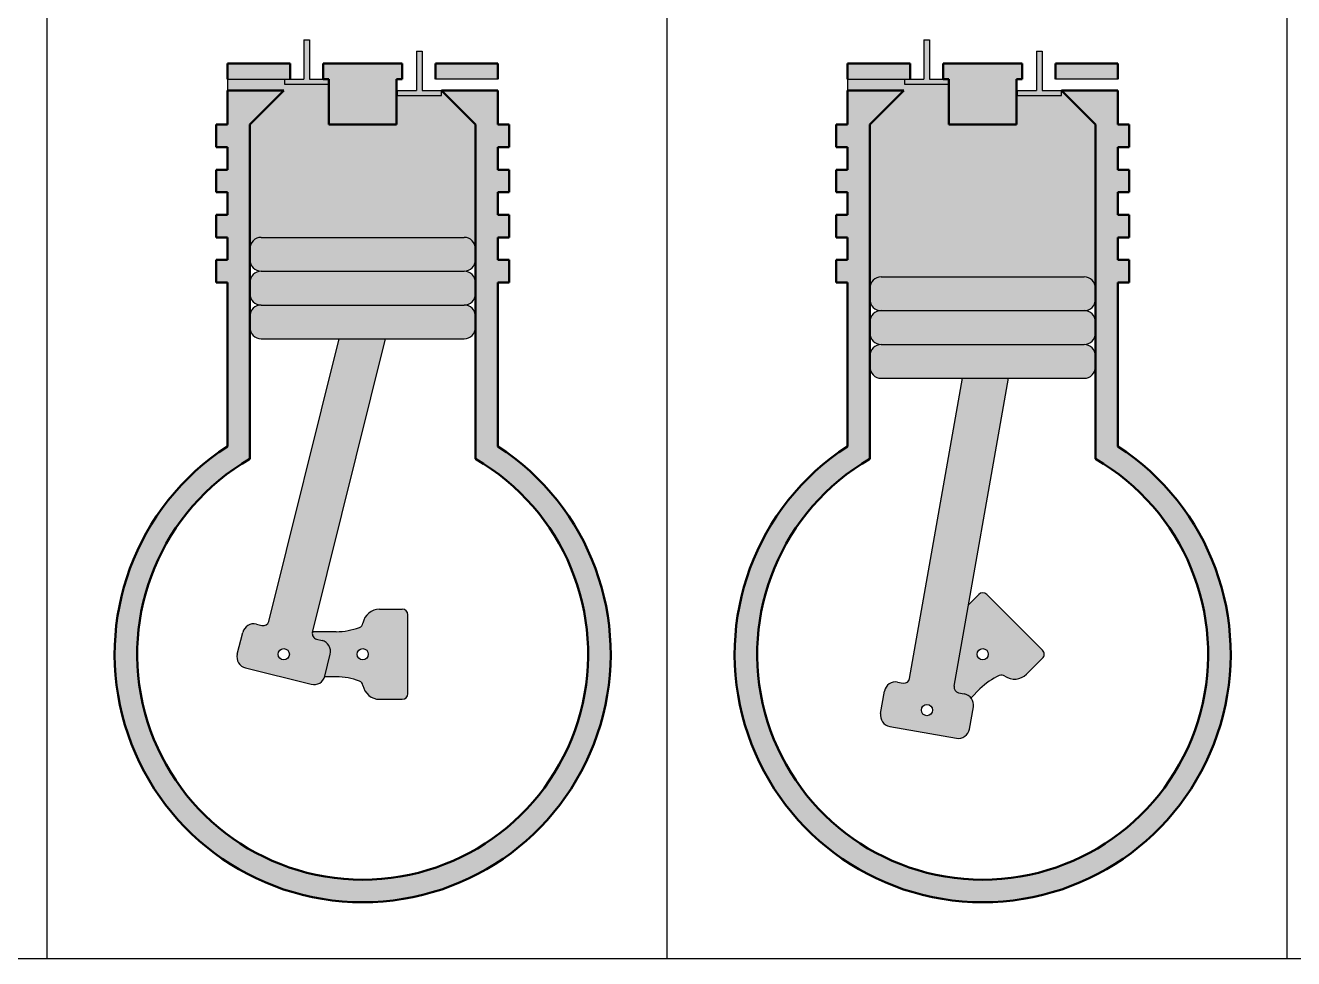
# Model space of a CAD drawing. Header units: millimetres. Extents: x -30196 to -29646, y -21694 to -21274.
# Drawn here: x -30033.1 to -29920.6, y -21694.2 to -21611.5 of the extents above; entities that cross this region are included whole.
import ezdxf

# ---------------------------------------------------------------- set-up
doc = ezdxf.new("R2010")
doc.units = ezdxf.units.MM
doc.layers.add('AM_8', color=1, linetype='Continuous', lineweight=25)
doc.layers.add('base', color=5, linetype='Continuous', lineweight=50)

# ---------------------------------------------------------------- blocks, each defined once
blk = doc.blocks.new('cabezapiston')
at = {"layer": 'AM_8'}
h = blk.add_hatch(color=8, dxfattribs=at)
edge = h.paths.add_edge_path()
edge.add_arc((17.99999999999636, -2.000000000003638), 1, 270, 360)
edge.add_line((18.99999999999636, -2.000000000003638), (18.99999999999636, -1.000000000003638))
edge.add_arc((17.99999999999636, -1.000000000003638), 1, 0, 90)
edge.add_line((17.99999999999636, -3.637978807091713e-12), (0, 0))
edge.add_arc((0, -1), 1, 90, 180)
edge.add_line((-1, -1), (-1, -2))
edge.add_arc((0, -2), 1, 180, 270)
edge.add_line((0, -3), (11.18237686875364, -3.000000000003638))
edge.add_line((11.18237686875364, -3.000000000003638), (17.99999999999636, -3.000000000003638))
h = blk.add_hatch(color=8, dxfattribs=at)
edge = h.paths.add_edge_path()
edge.add_arc((17.99999999999636, -5.000000000003638), 1, 270, 360)
edge.add_line((18.99999999999636, -5.000000000003638), (18.99999999999636, -4.000000000003638))
edge.add_arc((17.99999999999636, -4.000000000003638), 1, 0, 90)
edge.add_line((17.99999999999636, -3.000000000003638), (0, -3))
edge.add_arc((0, -4), 1, 90, 180)
edge.add_line((-1, -4), (-1, -5))
edge.add_arc((0, -5), 1, 180, 270)
edge.add_line((0, -6), (8.264294684377091, -6))
edge.add_line((8.264294684377091, -6), (17.99999999999636, -6.000000000003638))
h = blk.add_hatch(color=8, dxfattribs=at)
edge = h.paths.add_edge_path()
edge.add_line((-1, -7), (-1, -8))
edge.add_arc((0, -8), 1, 180, 270)
edge.add_line((0, -9), (17.99999999999636, -9.000000000003638))
edge.add_arc((17.99999999999636, -8.000000000003638), 1, 270, 360)
edge.add_line((18.99999999999636, -8.000000000003638), (18.99999999999636, -7.000000000003638))
edge.add_arc((17.99999999999636, -7.000000000003638), 1, 0, 90)
edge.add_line((17.99999999999636, -6.000000000003638), (0, -6))
edge.add_arc((0, -7), 1, 90, 180)
at = {"lineweight": 30}
for p, q in [((0, 0), (17.99999999999636, -3.637978807091713e-12)), ((-1, -1), (-1, -2)), ((18.99999999999636, -1.000000000003638), (18.99999999999636, -2.000000000003638)), ((0, -3), (17.99999999999636, -3.000000000003638)), ((0, -3), (17.99999999999636, -3.000000000003638)), ((-1, -4), (-1, -5)), ((18.99999999999636, -4.000000000003638), (18.99999999999636, -5.000000000003638)), ((0, -6), (17.99999999999636, -6.000000000003638)), ((0, -6), (17.99999999999636, -6.000000000003638)), ((-1, -7), (-1, -8)), ((18.99999999999636, -7.000000000003638), (18.99999999999636, -8.000000000003638)), ((0, -9), (17.99999999999636, -9.000000000003638))]:
    blk.add_line(p, q, dxfattribs=at)
for p, q in [((0, -3), (17.99999999999636, -3.000000000003638)), ((0, -6), (17.99999999999636, -6.000000000003638))]:
    blk.add_line(p, q)
for centre, start, end in [((0, -1), 90, 180), ((17.99999999999636, -1.000000000003638), 0, 90), ((0, -2), 180, 270), ((17.99999999999636, -2.000000000003638), 270, 0), ((0, -4), 90, 180), ((17.99999999999636, -4.000000000003638), 0, 90), ((0, -5), 180, 270), ((17.99999999999636, -5.000000000003638), 270, 0), ((0, -7), 90, 180), ((17.99999999999636, -7.000000000003638), 0, 90), ((0, -8), 180, 270), ((17.99999999999636, -8.000000000003638), 270, 0)]:
    blk.add_arc(centre, 1, start, end, dxfattribs=at)
blk = doc.blocks.new('valvulaa')
at = {"layer": 'AM_8'}
blk.add_hatch(color=7, dxfattribs=at).paths.add_polyline_path([(-2.222703397692385, 0.000198204939806601), (-3.945406901013484, 0), (-3.945406901013484, -0.449598029936169), (-3.637978807091713e-12, -0.449598029936169), (0, 0), (-1.722703464860388, -8.472064655506983e-05), (-1.721517375772237, 3.499915279353445), (-2.221517347061308, 3.500084720646555), (-2.222605501407088, 0.2890778513683472)])
for p, q in [((-2.221517347061308, 3.500084720646555), (-2.222703436149459, 8.472064655506983e-05)), ((-2.22151734705767, 3.500084720642917), (-1.721517375772237, 3.499915279353445)), ((-1.721517375772237, 3.499915279353445), (-1.722703464860388, -8.472064655506983e-05)), ((-3.945406901013484, 0), (-2.222703397692385, 0.000198204939806601)), ((-3.945406901013484, 0), (-3.945406901013484, -0.449598029936169)), ((-1.722703464860388, -8.472064655506983e-05), (0, 0)), ((-3.637978807091713e-12, -0.449598029936169), (0, 0)), ((-3.945406901013484, -0.449598029936169), (-3.637978807091713e-12, -0.449598029936169))]:
    blk.add_line(p, q)

msp = doc.modelspace()

# ---------------------------------------------------------------- hatches: boundary and pattern name
at = {"layer": 'AM_8'}
h = msp.add_hatch(color=4, dxfattribs=at)
edge = h.paths.add_edge_path()
edge.add_line((-30006.1785010196, -21616.69709546792), (-30010.12390792061, -21616.69709546792))
edge.add_line((-30010.12390792061, -21616.69709546792), (-30010.12390792061, -21616.24749743798))
edge.add_line((-30010.12390792061, -21616.24749743798), (-30015.17612884143, -21616.24749743798))
edge.add_line((-30015.17612884143, -21616.24749743798), (-30015.17612884143, -21617.24975655071))
edge.add_line((-30015.17612884143, -21617.24975655071), (-30010.17612884143, -21617.24975655071))
edge.add_line((-30010.17612884143, -21617.24975655071), (-30013.17612884143, -21620.27504308173))
edge.add_line((-30013.17612884143, -21620.27504308173), (-30013.17612884142, -21631.27504308172))
edge.add_arc((-30012.17612884142, -21631.27504308172), 1, 90, 180, ccw=False)
edge.add_line((-30012.17612884142, -21630.27504308172), (-29994.17612884143, -21630.27504308173))
edge.add_arc((-29994.17612884143, -21631.27504308173), 1, 0, 90, ccw=False)
edge.add_line((-29993.17612884143, -21631.27504308173), (-29993.17612884143, -21620.27504308173))
edge.add_line((-29993.17612884143, -21620.27504308173), (-29996.17612884143, -21617.24975655071))
edge.add_line((-29996.17612884143, -21617.24975655071), (-29996.17612884143, -21617.69935458064))
edge.add_line((-29996.17612884143, -21617.69935458064), (-30000.17612884143, -21617.69935458064))
edge.add_line((-30000.17612884143, -21617.69935458064), (-30000.17612884143, -21620.27504308173))
edge.add_line((-30000.17612884143, -21620.27504308173), (-30006.1785010196, -21620.27504308173))
edge.add_line((-30006.1785010196, -21620.27504308173), (-30006.1785010196, -21616.69709546792))
h = msp.add_hatch(color=4, dxfattribs=at)
edge = h.paths.add_edge_path()
edge.add_arc((-29939.17660468414, -21634.77504308173), 1, 0, 90, ccw=False)
edge.add_line((-29938.17660468414, -21634.77504308173), (-29938.17660468414, -21620.27504308173))
edge.add_line((-29938.17660468414, -21620.27504308173), (-29941.17660468414, -21617.24975655071))
edge.add_line((-29941.17660468414, -21617.24975655071), (-29941.17660468414, -21617.69935458064))
edge.add_line((-29941.17660468414, -21617.69935458064), (-29945.17660468414, -21617.69935458064))
edge.add_line((-29945.17660468414, -21617.69935458064), (-29945.17660468414, -21620.27504308173))
edge.add_line((-29945.17660468414, -21620.27504308173), (-29951.17897686231, -21620.27504308173))
edge.add_line((-29951.17897686231, -21620.27504308173), (-29951.17897686232, -21616.69709546791))
edge.add_line((-29951.17897686232, -21616.69709546791), (-29955.12438376333, -21616.69709546791))
edge.add_line((-29955.12438376333, -21616.69709546791), (-29955.12438376333, -21616.24749743798))
edge.add_line((-29955.12438376333, -21616.24749743798), (-29960.17660468414, -21616.24749743798))
edge.add_line((-29960.17660468414, -21616.24749743798), (-29960.17660468414, -21617.24975655071))
edge.add_line((-29960.17660468414, -21617.24975655071), (-29955.17660468414, -21617.24975655071))
edge.add_line((-29955.17660468414, -21617.24975655071), (-29958.17660468414, -21620.27504308173))
edge.add_line((-29958.17660468414, -21620.27504308173), (-29958.17660468414, -21634.77504308172))
edge.add_arc((-29957.17660468414, -21634.77504308172), 1, 90, 180, ccw=False)
edge.add_line((-29957.17660468414, -21633.77504308172), (-29944.98017823118, -21633.77504308173))
edge.add_line((-29944.98017823118, -21633.77504308173), (-29939.17660468414, -21633.77504308173))
h = msp.add_hatch(color=5, dxfattribs=at)
edge = h.paths.add_edge_path()
edge.add_line((-30010.17612884143, -21617.24975655071), (-30015.17612884143, -21617.24975655071))
edge.add_line((-30015.17612884143, -21617.24975655071), (-30015.17612884143, -21620.27504308172))
edge.add_line((-30015.17612884143, -21620.27504308172), (-30016.17612884143, -21620.27504308172))
edge.add_line((-30016.17612884143, -21620.27504308172), (-30016.17612884143, -21622.27504308172))
edge.add_line((-30016.17612884143, -21622.27504308172), (-30015.17612884143, -21622.27504308173))
edge.add_line((-30015.17612884143, -21622.27504308173), (-30015.17612884142, -21624.27504308172))
edge.add_line((-30015.17612884142, -21624.27504308172), (-30016.17612884143, -21624.27504308172))
edge.add_line((-30016.17612884143, -21624.27504308172), (-30016.17612884143, -21626.27504308172))
edge.add_line((-30016.17612884143, -21626.27504308172), (-30015.17612884143, -21626.27504308173))
edge.add_line((-30015.17612884143, -21626.27504308173), (-30015.17612884143, -21628.27504308172))
edge.add_line((-30015.17612884143, -21628.27504308172), (-30016.17612884143, -21628.27504308172))
edge.add_line((-30016.17612884143, -21628.27504308172), (-30016.17612884143, -21630.27504308172))
edge.add_line((-30016.17612884143, -21630.27504308172), (-30015.17612884143, -21630.27504308173))
edge.add_line((-30015.17612884143, -21630.27504308173), (-30015.17612884143, -21632.27504308172))
edge.add_line((-30015.17612884143, -21632.27504308172), (-30016.17612884144, -21632.27504308172))
edge.add_line((-30016.17612884144, -21632.27504308172), (-30016.17612884144, -21634.27504308172))
edge.add_line((-30016.17612884144, -21634.27504308172), (-30015.17612884143, -21634.27504308173))
edge.add_line((-30015.17612884143, -21634.27504308173), (-30015.17612884143, -21648.81066763612))
edge.add_arc((-30003.17612884143, -21667.2497565507), 21.99999999999603, 123.0557311508494, 416.9442688491216)
edge.add_line((-29991.17612884142, -21648.81066763612), (-29991.17612884142, -21634.27504308172))
edge.add_line((-29991.17612884142, -21634.27504308172), (-29990.17612884142, -21634.27504308173))
edge.add_line((-29990.17612884142, -21634.27504308173), (-29990.17612884142, -21632.27504308172))
edge.add_line((-29990.17612884142, -21632.27504308172), (-29991.17612884142, -21632.27504308172))
edge.add_line((-29991.17612884142, -21632.27504308172), (-29991.17612884143, -21630.27504308173))
edge.add_line((-29991.17612884143, -21630.27504308173), (-29990.17612884142, -21630.27504308173))
edge.add_line((-29990.17612884142, -21630.27504308173), (-29990.17612884142, -21628.27504308172))
edge.add_line((-29990.17612884142, -21628.27504308172), (-29991.17612884143, -21628.27504308172))
edge.add_line((-29991.17612884143, -21628.27504308172), (-29991.17612884143, -21626.27504308173))
edge.add_line((-29991.17612884143, -21626.27504308173), (-29990.17612884142, -21626.27504308173))
edge.add_line((-29990.17612884142, -21626.27504308173), (-29990.17612884142, -21624.27504308172))
edge.add_line((-29990.17612884142, -21624.27504308172), (-29991.17612884143, -21624.27504308172))
edge.add_line((-29991.17612884143, -21624.27504308172), (-29991.17612884143, -21622.27504308172))
edge.add_line((-29991.17612884143, -21622.27504308172), (-29990.17612884142, -21622.27504308173))
edge.add_line((-29990.17612884142, -21622.27504308173), (-29990.17612884142, -21620.27504308172))
edge.add_line((-29990.17612884142, -21620.27504308172), (-29991.17612884143, -21620.27504308172))
edge.add_line((-29991.17612884143, -21620.27504308172), (-29991.17612884143, -21617.24975655071))
edge.add_line((-29991.17612884143, -21617.24975655071), (-29996.17612884143, -21617.24975655071))
edge.add_line((-29996.17612884143, -21617.24975655071), (-29993.17612884143, -21620.27504308173))
edge.add_line((-29993.17612884143, -21620.27504308173), (-29993.17612884142, -21649.92924847502))
edge.add_arc((-30003.17612884142, -21667.24975655071), 20.00000000000006, -240.0000000000001, 60.00000000000023, ccw=False)
edge.add_line((-30013.17612884142, -21649.92924847502), (-30013.17612884143, -21620.27504308173))
edge.add_line((-30013.17612884143, -21620.27504308173), (-30010.17612884143, -21617.24975655071))
h = msp.add_hatch(color=5, dxfattribs=at)
edge = h.paths.add_edge_path()
edge.add_line((-29955.17660468414, -21617.24975655071), (-29960.17660468414, -21617.24975655071))
edge.add_line((-29960.17660468414, -21617.24975655071), (-29960.17660468414, -21620.27504308172))
edge.add_line((-29960.17660468414, -21620.27504308172), (-29961.17660468414, -21620.27504308172))
edge.add_line((-29961.17660468414, -21620.27504308172), (-29961.17660468414, -21622.27504308172))
edge.add_line((-29961.17660468414, -21622.27504308172), (-29960.17660468414, -21622.27504308173))
edge.add_line((-29960.17660468414, -21622.27504308173), (-29960.17660468414, -21624.27504308172))
edge.add_line((-29960.17660468414, -21624.27504308172), (-29961.17660468414, -21624.27504308172))
edge.add_line((-29961.17660468414, -21624.27504308172), (-29961.17660468414, -21626.27504308172))
edge.add_line((-29961.17660468414, -21626.27504308172), (-29960.17660468414, -21626.27504308173))
edge.add_line((-29960.17660468414, -21626.27504308173), (-29960.17660468414, -21628.27504308172))
edge.add_line((-29960.17660468414, -21628.27504308172), (-29961.17660468414, -21628.27504308172))
edge.add_line((-29961.17660468414, -21628.27504308172), (-29961.17660468414, -21630.27504308172))
edge.add_line((-29961.17660468414, -21630.27504308172), (-29960.17660468414, -21630.27504308173))
edge.add_line((-29960.17660468414, -21630.27504308173), (-29960.17660468414, -21632.27504308172))
edge.add_line((-29960.17660468414, -21632.27504308172), (-29961.17660468415, -21632.27504308172))
edge.add_line((-29961.17660468415, -21632.27504308172), (-29961.17660468415, -21634.27504308172))
edge.add_line((-29961.17660468415, -21634.27504308172), (-29960.17660468415, -21634.27504308173))
edge.add_line((-29960.17660468415, -21634.27504308173), (-29960.17660468414, -21648.81066763612))
edge.add_arc((-29948.17660468414, -21667.2497565507), 21.99999999999603, 123.0557311508494, 416.9442688491216)
edge.add_line((-29936.17660468414, -21648.81066763612), (-29936.17660468414, -21634.27504308172))
edge.add_line((-29936.17660468414, -21634.27504308172), (-29935.17660468413, -21634.27504308173))
edge.add_line((-29935.17660468413, -21634.27504308173), (-29935.17660468413, -21632.27504308172))
edge.add_line((-29935.17660468413, -21632.27504308172), (-29936.17660468413, -21632.27504308172))
edge.add_line((-29936.17660468413, -21632.27504308172), (-29936.17660468414, -21630.27504308173))
edge.add_line((-29936.17660468414, -21630.27504308173), (-29935.17660468414, -21630.27504308173))
edge.add_line((-29935.17660468414, -21630.27504308173), (-29935.17660468414, -21628.27504308172))
edge.add_line((-29935.17660468414, -21628.27504308172), (-29936.17660468414, -21628.27504308172))
edge.add_line((-29936.17660468414, -21628.27504308172), (-29936.17660468414, -21626.27504308173))
edge.add_line((-29936.17660468414, -21626.27504308173), (-29935.17660468414, -21626.27504308173))
edge.add_line((-29935.17660468414, -21626.27504308173), (-29935.17660468414, -21624.27504308172))
edge.add_line((-29935.17660468414, -21624.27504308172), (-29936.17660468414, -21624.27504308172))
edge.add_line((-29936.17660468414, -21624.27504308172), (-29936.17660468414, -21622.27504308172))
edge.add_line((-29936.17660468414, -21622.27504308172), (-29935.17660468414, -21622.27504308173))
edge.add_line((-29935.17660468414, -21622.27504308173), (-29935.17660468414, -21620.27504308172))
edge.add_line((-29935.17660468414, -21620.27504308172), (-29936.17660468414, -21620.27504308172))
edge.add_line((-29936.17660468414, -21620.27504308172), (-29936.17660468414, -21617.24975655071))
edge.add_line((-29936.17660468414, -21617.24975655071), (-29941.17660468414, -21617.24975655071))
edge.add_line((-29941.17660468414, -21617.24975655071), (-29938.17660468414, -21620.27504308173))
edge.add_line((-29938.17660468414, -21620.27504308173), (-29938.17660468414, -21649.92924847502))
edge.add_arc((-29948.17660468414, -21667.24975655071), 20.00000000000006, -240.0000000000001, 60.00000000000023, ccw=False)
edge.add_line((-29958.17660468414, -21649.92924847502), (-29958.17660468414, -21620.27504308173))
edge.add_line((-29958.17660468414, -21620.27504308173), (-29955.17660468414, -21617.24975655071))
h = msp.add_hatch(color=94, dxfattribs=at)
edge = h.paths.add_edge_path()
edge.add_line((-30012.11802436593, -21664.70436035916), (-30012.60317222906, -21664.58339941136))
edge.add_arc((-30012.84509412466, -21665.55369513763), 1.000000000001608, 76.00000000010066, 166.0000000001006)
edge.add_line((-30013.81538985094, -21665.31177324204), (-30014.29923364214, -21667.25236469458))
edge.add_arc((-30013.32893791586, -21667.49428659018), 1.000000000001608, 166.0000000001006, 256.0000000001511)
edge.add_line((-30013.57085981146, -21668.46458231646), (-30007.7490854538, -21669.91611369005))
edge.add_arc((-30007.5071635582, -21668.94581796378), 1.000000000002488, 255.9999999998984, 345.9999999998479)
edge.add_line((-30006.53686783193, -21669.18773985938), (-30006.05302404072, -21667.24714840683))
edge.add_arc((-30007.023319767, -21667.00522651123), 1.000000000001608, 346.0000000001007, 436.0000000001007)
edge.add_line((-30006.7813978714, -21666.03493078495), (-30007.26654573454, -21665.91396983715))
edge.add_arc((-30007.14558478675, -21665.42882197402), 0.499999999999924, 166.0000000005051, 256.0000000005051, ccw=False)
edge.add_line((-30007.63073264989, -21665.30786102622), (-30007.61624557705, -21665.2497565507))
edge.add_line((-30007.61624557705, -21665.2497565507), (-30001.1400221434, -21639.27504308173))
edge.add_line((-30001.1400221434, -21639.27504308173), (-30005.2624766608, -21639.27504308173))
edge.add_line((-30005.2624766608, -21639.27504308173), (-30011.51191555499, -21664.34017344382))
edge.add_arc((-30011.99706341813, -21664.21921249602), 0.4999999999972742, 255.99999999969612, 345.9999999999998, ccw=False)
edge = h.paths.add_edge_path(flags=16)
edge.add_arc((-30010.17612884143, -21667.24975655071), 0.499999999998299, -282.9873039672175, 11.4591559024621, ccw=False)
edge.add_arc((-30010.17612884143, -21667.24975655071), 0.499999999999678, 11.4591559024621, 77.01269603278251, ccw=False)
h = msp.add_hatch(color=94, dxfattribs=at)
edge = h.paths.add_edge_path()
edge.add_line((-29949.96012177028, -21642.77504308172), (-29954.65440096657, -21669.3976233438))
edge.add_arc((-29955.14680484307, -21669.31079925497), 0.4999999999996935, 259.9999999995252, 349.99999999993577, ccw=False)
edge.add_line((-29955.23362893191, -21669.80320313147), (-29955.72603280841, -21669.71637904264))
edge.add_arc((-29955.89968098608, -21670.70118679565), 0.999999999999387, 79.99999999993574, 169.9999999999357)
edge.add_line((-29956.88448873909, -21670.52753861798), (-29957.23178509442, -21672.497154124))
edge.add_arc((-29956.24697734141, -21672.67080230167), 0.999999999999387, 169.9999999999357, 259.9999999999358)
edge.add_line((-29956.42062551908, -21673.65561005468), (-29950.511779001, -21674.69749912068))
edge.add_arc((-29950.33813082334, -21673.71269136767), 0.999999999999387, 259.9999999999358, 349.9999999999358)
edge.add_line((-29949.35332307033, -21673.88633954534), (-29949.00602671499, -21671.91672403931))
edge.add_arc((-29949.990834468, -21671.74307586165), 0.999999999999387, 349.9999999999358, 439.9999999998996)
edge.add_line((-29949.81718629033, -21670.75826810864), (-29950.30959016684, -21670.67144401981))
edge.add_arc((-29950.22276607801, -21670.1790401433), 0.5000000000026444, 170.0000000004187, 260.00000000041865, ccw=False)
edge.add_line((-29950.71516995452, -21670.09221605447), (-29949.4391286637, -21662.85542628077))
edge.add_line((-29949.4391286637, -21662.85542628077), (-29945.89841532274, -21642.77504308172))
edge.add_line((-29945.89841532274, -21642.77504308172), (-29949.96012177028, -21642.77504308172))
edge = h.paths.add_edge_path(flags=16)
edge.add_arc((-29953.11890590472, -21672.20693908165), 0.5000000000018645, -280.35156109799937, 11.45915590237928, ccw=False)
edge.add_arc((-29953.11890590472, -21672.20693908165), 0.5000000000001941, 11.45915590237928, 79.64843890200052, ccw=False)
h = msp.add_hatch(color=175, dxfattribs=at)
edge = h.paths.add_edge_path()
edge.add_line((-29944.28751738761, -21669.01752350368), (-29942.87330382524, -21667.6033099413))
edge.add_arc((-29943.22685721584, -21667.24975655071), 0.5000000000039431, 315.0000000005895, 404.9999999999999)
edge.add_line((-29942.87330382525, -21666.89620316011), (-29947.82305129354, -21661.94645569181))
edge.add_arc((-29948.17660468414, -21662.30000908241), 0.5000000000039431, 45.00000000058956, 135)
edge.add_line((-29948.53015807473, -21661.94645569181), (-29949.4391286637, -21662.85542628077))
edge.add_line((-29949.4391286637, -21662.85542628077), (-29950.71516995452, -21670.09221605447))
edge.add_arc((-29950.22276607801, -21670.1790401433), 0.5000000000020127, 170.0000000008292, 260.0000000000082)
edge.add_line((-29950.30959016685, -21670.6714440198), (-29949.81718629033, -21670.75826810864))
edge.add_arc((-29949.990834468, -21671.74307586165), 0.999999999999387, 38.938400451979305, 79.99999999993582, ccw=False)
edge.add_line((-29949.21301236407, -21671.11459135537), (-29948.41786840612, -21670.31944739743))
edge.add_arc((-29944.36529089561, -21674.37202490793), 5.731210077922099, 114.0388359901342, 134.9999999999743, ccw=False)
edge.add_arc((-29946.49625447997, -21669.59452000667), 0.4999999999985197, 54.96767724326128, 114.0388359903994, ccw=False)
edge.add_arc((-29945.34817755939, -21667.9568633319), 1.500000000001165, 234.9676772430337, 315)
edge = h.paths.add_edge_path(flags=16)
edge.add_arc((-29948.17660468414, -21667.24975655071), 0.499999999998299, -9.716397304475322, 191.4591559024621, ccw=False)
edge.add_arc((-29948.17660468414, -21667.24975655071), 0.4999999999994927, 191.4591559024621, 350.28360269552473, ccw=False)
h = msp.add_hatch(color=175, dxfattribs=at)
edge = h.paths.add_edge_path()
edge.add_line((-29999.67612884142, -21663.24975655071), (-30001.67612884142, -21663.24975655071))
edge.add_arc((-30001.67612884143, -21664.7497565507), 1.499999999992724, 89.99999999972208, 170.0323227566207)
edge.add_arc((-30003.64593995728, -21664.40357138657), 0.5000000000025767, 290.96116400970817, 350.0323227572884, ccw=False)
edge.add_arc((-30005.51732726914, -21659.51854647278), 5.731210077920196, 269.99999999992724, 290.96116400981293, ccw=False)
edge.add_line((-30005.51732726915, -21665.2497565507), (-30007.61624557705, -21665.2497565507))
edge.add_line((-30007.61624557705, -21665.2497565507), (-30007.63073264989, -21665.30786102622))
edge.add_arc((-30007.14558478675, -21665.42882197402), 0.5000000000008041, 166.0000000001006, 256.0000000001007)
edge.add_line((-30007.26654573455, -21665.91396983716), (-30006.7813978714, -21666.03493078495))
edge.add_arc((-30007.023319767, -21667.00522651123), 0.9999999999980783, -13.999999999899387, 76.00000000005019, ccw=False)
edge.add_line((-30006.05302404072, -21667.24714840683), (-30006.53686783193, -21669.18773985938))
edge.add_arc((-30007.50716355819, -21668.94581796373), 0.99999999999893, 342.3056818430507, 345.9999999972697, ccw=False)
edge.add_line((-30006.55447193162, -21669.24975655071), (-30005.51732726915, -21669.24975655071))
edge.add_arc((-30005.51732726915, -21674.98096662863), 5.731210077923606, 69.03883599020008, 89.99999999996368, ccw=False)
edge.add_arc((-30003.64593995728, -21670.09594171484), 0.5000000000001865, 9.967677243194373, 69.03883599160878, ccw=False)
edge.add_arc((-30001.67612884143, -21669.74975655071), 1.49999999999824, 189.9676772430575, 270.0000000001389)
edge.add_line((-30001.67612884142, -21671.24975655071), (-29999.67612884142, -21671.24975655071))
edge.add_arc((-29999.67612884142, -21670.74975655071), 0.5, 270, 360)
edge.add_line((-29999.17612884142, -21670.74975655071), (-29999.17612884142, -21663.74975655071))
edge.add_arc((-29999.67612884142, -21663.74975655071), 0.5, 0, 90)
edge = h.paths.add_edge_path(flags=16)
edge.add_arc((-30003.17612884143, -21667.24975655071), 0.4999999999940108, 9.380551827788906, 191.4591559021363, ccw=False)
edge.add_arc((-30003.17612884143, -21667.24975655071), 0.5000000000023189, -168.54084409786367, 9.380551827788906, ccw=False)
at = {"layer": 'base'}
for points in [[(-30015.17612884143, -21616.24749743798), (-30009.62390792061, -21616.24749743798), (-30009.62390792061, -21614.8558947442), (-30015.17612884143, -21614.8558947442)], [(-30000.17612884143, -21616.24749743798), (-29999.67612884143, -21616.24749743798), (-29999.67612884143, -21614.8558947442), (-30006.67612884143, -21614.8558947442), (-30006.67612884143, -21616.24749743798), (-30006.1785010196, -21616.24749743798), (-30006.1785010196, -21620.27504308173), (-30000.17612884143, -21620.27504308173)], [(-29996.72834976224, -21616.24749743798), (-29991.17612884143, -21616.24749743798), (-29991.17612884143, -21614.8558947442), (-29996.72834976224, -21614.8558947442)], [(-29960.17660468414, -21616.24749743798), (-29954.62438376333, -21616.24749743798), (-29954.62438376332, -21614.8558947442), (-29960.17660468414, -21614.8558947442)], [(-29945.17660468414, -21616.24749743798), (-29944.67660468414, -21616.24749743798), (-29944.67660468414, -21614.8558947442), (-29951.67660468414, -21614.8558947442), (-29951.67660468414, -21616.24749743798), (-29951.17897686231, -21616.24749743798), (-29951.17897686231, -21620.27504308173), (-29945.17660468414, -21620.27504308173)], [(-29941.72882560495, -21616.24749743798), (-29936.17660468414, -21616.24749743798), (-29936.17660468414, -21614.8558947442), (-29941.72882560496, -21614.8558947442)]]:
    msp.add_hatch(color=20, dxfattribs=at).paths.add_polyline_path(points)

# ---------------------------------------------------------------- linework, layer by layer
for p, q in [((-30031.16855270931, -21694.24975655071), (-30031.16855270931, -21610.19450415868)), ((-29976.16855270931, -21694.24975655071), (-29976.16855270931, -21610.19450415868)), ((-29921.16855270931, -21694.24975655071), (-29921.16855270931, -21610.19450415868)), ((-30015.17612884143, -21616.24749743798), (-30009.62390792061, -21616.24749743798)), ((-30015.17612884143, -21616.24749743798), (-30015.17612884143, -21617.24975655071)), ((-29991.17612884143, -21616.24749743798), (-29996.72834976224, -21616.24749743798)), ((-29960.17660468414, -21616.24749743798), (-29954.62438376333, -21616.24749743798)), ((-29960.17660468414, -21616.24749743798), (-29960.17660468414, -21617.24975655071)), ((-29936.17660468414, -21616.24749743798), (-29941.72882560495, -21616.24749743798)), ((-30000.12153574244, -21617.69935458064), (-30000.17612884143, -21617.69935458064)), ((-29945.12201158515, -21617.69935458064), (-29945.17660468414, -21617.69935458064)), ((-30011.51191555499, -21664.34017344382), (-30005.2624766608, -21639.27504308173)), ((-30007.63073264989, -21665.30786102622), (-30001.1400221434, -21639.27504308173)), ((-29954.65440096657, -21669.3976233438), (-29949.96012177028, -21642.77504308172)), ((-29950.71516995452, -21670.09221605447), (-29945.89841532274, -21642.77504308172)), ((-29949.4391286637, -21662.85542628077), (-29948.53015807474, -21661.94645569181)), ((-29942.87330382524, -21666.89620316011), (-29947.82305129354, -21661.94645569181)), ((-30001.67612884142, -21663.24975655071), (-29999.67612884142, -21663.24975655071)), ((-29999.17612884142, -21670.74975655071), (-29999.17612884142, -21663.74975655071)), ((-30014.29923364214, -21667.25236469458), (-30013.81538985094, -21665.31177324203)), ((-30012.60317222906, -21664.58339941136), (-30012.11802436593, -21664.70436035916)), ((-30005.51732726915, -21665.2497565507), (-30007.61624557705, -21665.2497565507)), ((-30007.26654573454, -21665.91396983715), (-30006.7813978714, -21666.03493078495)), ((-30006.53686783193, -21669.18773985938), (-30006.05302404072, -21667.24714840683)), ((-29944.28751738761, -21669.01752350368), (-29942.87330382524, -21667.6033099413)), ((-30013.57085981146, -21668.46458231646), (-30007.7490854538, -21669.91611369005)), ((-30005.51732726915, -21669.24975655071), (-30006.55447193161, -21669.24975655071)), ((-29955.72603280841, -21669.71637904264), (-29955.23362893191, -21669.80320313147)), ((-29957.23178509442, -21672.497154124), (-29956.8844887391, -21670.52753861798)), ((-29950.30959016684, -21670.67144401981), (-29949.81718629033, -21670.75826810864)), ((-29948.41786840612, -21670.31944739743), (-29949.21301236406, -21671.11459135537)), ((-30001.67612884142, -21671.24975655071), (-29999.67612884142, -21671.24975655071)), ((-29949.35332307033, -21673.88633954534), (-29949.00602671499, -21671.91672403931)), ((-29956.42062551908, -21673.65561005468), (-29950.511779001, -21674.69749912068)), ((-30141.16855270931, -21694.24975655071), (-29701.16855270931, -21694.24975655071))]:
    msp.add_line(p, q)
for centre in [(-30010.17612884143, -21667.24975655071), (-30003.17612884142, -21667.24975655071), (-30003.17612884143, -21667.24975655071), (-29948.17660468414, -21667.24975655071), (-29953.11890590471, -21672.20693908165)]:
    msp.add_circle(centre, 0.5)
for centre, radius, start, end in [((-29948.17660468414, -21662.3000090824), 0.5, 44.99999999999999, 135), ((-30001.67612884142, -21664.7497565507), 1.5, 90, 170.0323227568056), ((-29999.67612884142, -21663.74975655071), 0.5, 0, 90), ((-30012.84509412466, -21665.55369513763), 1, 76.0000000000256, 166.0000000000249), ((-30011.99706341813, -21664.21921249602), 0.5, 256.0000000000256, 345.9999999999741), ((-30007.14558478675, -21665.42882197402), 0.5, 165.9999999999741, 256.0000000000256), ((-30005.51732726915, -21659.51854647278), 5.731210077921594, 270, 290.9611640097456), ((-30003.64593995728, -21664.40357138657), 0.5, 290.9611640097456, 350.0323227568056), ((-30007.023319767, -21667.00522651123), 1, 345.9999999999741, 76.0000000000256), ((-30013.32893791586, -21667.49428659018), 1, 166.0000000000249, 256.0000000000256), ((-29943.22685721584, -21667.2497565507), 0.5, 314.9999999999999, 44.99999999999999), ((-30007.50716355821, -21668.94581796378), 1, 256.0000000000256, 345.9999999999741), ((-30005.51732726915, -21674.98096662863), 5.731210077921594, 69.0388359902353, 90), ((-30003.64593995728, -21670.09594171484), 0.5, 9.967677243142905, 69.03883599025441), ((-29955.89968098608, -21670.70118679565), 0.9999999999999999, 80.00000000002177, 169.9999999999961), ((-29955.14680484308, -21669.31079925497), 0.4999999999999999, 260.0000000000474, 349.9999999999961), ((-29944.36529089562, -21674.37202490793), 5.731210077921594, 114.038835990272, 135), ((-29946.49625447997, -21669.59452000667), 0.5, 54.96767724326129, 114.038835990272), ((-29945.34817755939, -21667.9568633319), 1.5, 234.9676772432613, 314.9999999999999), ((-30001.67612884142, -21669.74975655071), 1.5, 189.9676772430917, 270), ((-29999.67612884142, -21670.74975655071), 0.5, 270, 0), ((-29950.22276607801, -21670.1790401433), 0.4999999999999999, 169.9999999999961, 259.9999999999961), ((-29949.990834468, -21671.74307586165), 0.9999999999999999, 349.9999999999403, 80.00000000002177), ((-29956.24697734141, -21672.67080230167), 0.9999999999999999, 169.9999999999961, 259.9999999999961), ((-29950.33813082334, -21673.71269136767), 0.9999999999999999, 259.9999999999961, 349.9999999999403)]:
    msp.add_arc(centre, radius, start, end)
for p, q in [((-30015.17612884143, -21616.24749743798), (-30015.17612884143, -21614.8558947442)), ((-30015.17612884143, -21614.8558947442), (-30009.62390792061, -21614.8558947442)), ((-30009.62390792061, -21614.8558947442), (-30009.62390792061, -21616.24749743798)), ((-30006.67612884143, -21616.24749743798), (-30006.67612884142, -21614.8558947442)), ((-30006.67612884143, -21614.8558947442), (-29999.67612884143, -21614.8558947442)), ((-29999.67612884143, -21616.24749743798), (-29999.67612884143, -21614.8558947442)), ((-29991.17612884143, -21614.8558947442), (-29996.72834976224, -21614.8558947442)), ((-29996.72834976224, -21614.8558947442), (-29996.72834976224, -21616.24749743798)), ((-29991.17612884143, -21616.24749743798), (-29991.17612884143, -21614.8558947442)), ((-29960.17660468414, -21616.24749743798), (-29960.17660468414, -21614.8558947442)), ((-29960.17660468414, -21614.8558947442), (-29954.62438376332, -21614.8558947442)), ((-29954.62438376333, -21614.8558947442), (-29954.62438376333, -21616.24749743798)), ((-29951.67660468414, -21616.24749743798), (-29951.67660468414, -21614.8558947442)), ((-29951.67660468414, -21614.8558947442), (-29944.67660468414, -21614.8558947442)), ((-29944.67660468414, -21616.24749743798), (-29944.67660468414, -21614.8558947442)), ((-29936.17660468414, -21614.8558947442), (-29941.72882560496, -21614.8558947442)), ((-29941.72882560495, -21614.8558947442), (-29941.72882560495, -21616.24749743798)), ((-29936.17660468414, -21616.24749743798), (-29936.17660468414, -21614.8558947442)), ((-30006.67612884143, -21616.24749743798), (-30006.1785010196, -21616.24749743798)), ((-30006.1785010196, -21620.27504308173), (-30006.1785010196, -21616.24749743798)), ((-30000.17612884143, -21620.27504308173), (-30000.17612884143, -21616.24749743798)), ((-29999.67612884143, -21616.24749743798), (-30000.17612884143, -21616.24749743798)), ((-29951.67660468414, -21616.24749743798), (-29951.17897686231, -21616.24749743798)), ((-29951.17897686231, -21620.27504308173), (-29951.17897686231, -21616.24749743798)), ((-29945.17660468414, -21620.27504308173), (-29945.17660468414, -21616.24749743798)), ((-29944.67660468414, -21616.24749743798), (-29945.17660468414, -21616.24749743798)), ((-30015.17612884143, -21620.27504308172), (-30015.17612884143, -21617.24975655071)), ((-30015.17612884143, -21617.24975655071), (-30010.17612884143, -21617.24975655071)), ((-30010.17612884143, -21617.24975655071), (-30013.17612884143, -21620.27504308173)), ((-29991.17612884143, -21617.24975655071), (-29996.17612884143, -21617.24975655071)), ((-29996.17612884143, -21617.24975655071), (-29993.17612884143, -21620.27504308173)), ((-29991.17612884143, -21620.27504308172), (-29991.17612884143, -21617.24975655071)), ((-29960.17660468414, -21620.27504308172), (-29960.17660468414, -21617.24975655071)), ((-29960.17660468414, -21617.24975655071), (-29955.17660468414, -21617.24975655071)), ((-29955.17660468414, -21617.24975655071), (-29958.17660468414, -21620.27504308173)), ((-29936.17660468414, -21617.24975655071), (-29941.17660468414, -21617.24975655071)), ((-29941.17660468414, -21617.24975655071), (-29938.17660468414, -21620.27504308173)), ((-29936.17660468414, -21620.27504308172), (-29936.17660468414, -21617.24975655071)), ((-30016.17612884143, -21622.27504308172), (-30016.17612884143, -21620.27504308172)), ((-30015.17612884143, -21620.27504308172), (-30016.17612884143, -21620.27504308172)), ((-30013.17612884142, -21649.92924847502), (-30013.17612884143, -21620.27504308173)), ((-30006.1785010196, -21620.27504308173), (-30000.17612884143, -21620.27504308173)), ((-29993.17612884142, -21649.92924847502), (-29993.17612884143, -21620.27504308173)), ((-29991.17612884143, -21620.27504308172), (-29990.17612884142, -21620.27504308172)), ((-29990.17612884142, -21622.27504308172), (-29990.17612884142, -21620.27504308172)), ((-29961.17660468414, -21622.27504308172), (-29961.17660468414, -21620.27504308172)), ((-29960.17660468414, -21620.27504308172), (-29961.17660468414, -21620.27504308172)), ((-29958.17660468414, -21649.92924847502), (-29958.17660468414, -21620.27504308173)), ((-29951.17897686231, -21620.27504308173), (-29945.17660468414, -21620.27504308173)), ((-29938.17660468414, -21649.92924847502), (-29938.17660468414, -21620.27504308173)), ((-29936.17660468414, -21620.27504308172), (-29935.17660468414, -21620.27504308172)), ((-29935.17660468414, -21622.27504308172), (-29935.17660468414, -21620.27504308172)), ((-30015.17612884143, -21622.27504308173), (-30016.17612884143, -21622.27504308173)), ((-30015.17612884142, -21624.27504308172), (-30015.17612884143, -21622.27504308172)), ((-29991.17612884143, -21624.27504308172), (-29991.17612884143, -21622.27504308172)), ((-29991.17612884143, -21622.27504308173), (-29990.17612884142, -21622.27504308173)), ((-29960.17660468414, -21622.27504308173), (-29961.17660468414, -21622.27504308173)), ((-29960.17660468414, -21624.27504308172), (-29960.17660468414, -21622.27504308172)), ((-29936.17660468414, -21624.27504308172), (-29936.17660468414, -21622.27504308172)), ((-29936.17660468414, -21622.27504308173), (-29935.17660468414, -21622.27504308173)), ((-30016.17612884143, -21626.27504308172), (-30016.17612884143, -21624.27504308172)), ((-30015.17612884143, -21624.27504308172), (-30016.17612884143, -21624.27504308172)), ((-29991.17612884143, -21624.27504308172), (-29990.17612884142, -21624.27504308172)), ((-29990.17612884142, -21626.27504308172), (-29990.17612884142, -21624.27504308172)), ((-29961.17660468414, -21626.27504308172), (-29961.17660468414, -21624.27504308172)), ((-29960.17660468414, -21624.27504308172), (-29961.17660468414, -21624.27504308172)), ((-29936.17660468414, -21624.27504308172), (-29935.17660468414, -21624.27504308172)), ((-29935.17660468414, -21626.27504308172), (-29935.17660468414, -21624.27504308172)), ((-30015.17612884143, -21626.27504308173), (-30016.17612884143, -21626.27504308173)), ((-30015.17612884143, -21628.27504308172), (-30015.17612884142, -21626.27504308173)), ((-29991.17612884143, -21628.27504308172), (-29991.17612884143, -21626.27504308173)), ((-29991.17612884143, -21626.27504308173), (-29990.17612884142, -21626.27504308173)), ((-29960.17660468414, -21626.27504308173), (-29961.17660468414, -21626.27504308173)), ((-29960.17660468414, -21628.27504308172), (-29960.17660468414, -21626.27504308173)), ((-29936.17660468414, -21628.27504308172), (-29936.17660468414, -21626.27504308173)), ((-29936.17660468414, -21626.27504308173), (-29935.17660468414, -21626.27504308173)), ((-30016.17612884143, -21630.27504308172), (-30016.17612884143, -21628.27504308172)), ((-30015.17612884143, -21628.27504308172), (-30016.17612884143, -21628.27504308172)), ((-29991.17612884143, -21628.27504308172), (-29990.17612884142, -21628.27504308172)), ((-29990.17612884142, -21630.27504308172), (-29990.17612884142, -21628.27504308172)), ((-29961.17660468414, -21630.27504308172), (-29961.17660468414, -21628.27504308172)), ((-29960.17660468414, -21628.27504308172), (-29961.17660468414, -21628.27504308172)), ((-29936.17660468414, -21628.27504308172), (-29935.17660468414, -21628.27504308172)), ((-29935.17660468414, -21630.27504308172), (-29935.17660468414, -21628.27504308172)), ((-30015.17612884143, -21630.27504308173), (-30016.17612884143, -21630.27504308173)), ((-30015.17612884143, -21632.27504308172), (-30015.17612884143, -21630.27504308173)), ((-29991.17612884142, -21632.27504308172), (-29991.17612884143, -21630.27504308173)), ((-29991.17612884143, -21630.27504308173), (-29990.17612884142, -21630.27504308173)), ((-29960.17660468414, -21630.27504308173), (-29961.17660468414, -21630.27504308173)), ((-29960.17660468414, -21632.27504308172), (-29960.17660468414, -21630.27504308173)), ((-29936.17660468414, -21632.27504308172), (-29936.17660468414, -21630.27504308173)), ((-29936.17660468414, -21630.27504308173), (-29935.17660468414, -21630.27504308173)), ((-30016.17612884144, -21634.27504308172), (-30016.17612884144, -21632.27504308172)), ((-30015.17612884143, -21632.27504308172), (-30016.17612884144, -21632.27504308172)), ((-29991.17612884142, -21632.27504308172), (-29990.17612884142, -21632.27504308172)), ((-29990.17612884142, -21634.27504308172), (-29990.17612884142, -21632.27504308172)), ((-29961.17660468415, -21634.27504308172), (-29961.17660468415, -21632.27504308172)), ((-29960.17660468415, -21632.27504308172), (-29961.17660468415, -21632.27504308172)), ((-29936.17660468413, -21632.27504308172), (-29935.17660468413, -21632.27504308172)), ((-29935.17660468413, -21634.27504308172), (-29935.17660468413, -21632.27504308172)), ((-30015.17612884143, -21634.27504308173), (-30016.17612884144, -21634.27504308173)), ((-30015.17612884143, -21648.81066763612), (-30015.17612884143, -21634.27504308172)), ((-29991.17612884142, -21648.81066763612), (-29991.17612884142, -21634.27504308172)), ((-29991.17612884142, -21634.27504308173), (-29990.17612884142, -21634.27504308173)), ((-29960.17660468415, -21634.27504308173), (-29961.17660468415, -21634.27504308173)), ((-29960.17660468414, -21648.81066763612), (-29960.17660468414, -21634.27504308172)), ((-29936.17660468414, -21648.81066763612), (-29936.17660468414, -21634.27504308172)), ((-29936.17660468413, -21634.27504308173), (-29935.17660468413, -21634.27504308173))]:
    msp.add_line(p, q, dxfattribs=at)
for centre, radius, start, end in [((-30003.17612884143, -21667.24975655071), 22, 123.0557311508571, 56.94426884913506), ((-29948.17660468414, -21667.24975655071), 22, 123.055731150857, 56.94426884913521), ((-30003.17612884143, -21667.24975655071), 20, 119.9999999999907, 59.99999999998519), ((-29948.17660468414, -21667.24975655071), 20, 119.9999999999906, 59.99999999998496)]:
    msp.add_arc(centre, radius, start, end, dxfattribs=at)

# ---------------------------------------------------------------- block references
for name, p in [('valvulaa', (-30006.1785010196, -21616.24749743798)), ('valvulaa', (-29951.17897686231, -21616.24749743798)), ('valvulaa', (-29996.17612884142, -21617.24975655071)), ('valvulaa', (-29941.17660468414, -21617.24975655071)), ('cabezapiston', (-30012.17612884142, -21630.27504308172)), ('cabezapiston', (-29957.17660468414, -21633.77504308172))]:
    msp.add_blockref(name, p)

doc.saveas('drawing.dxf')
